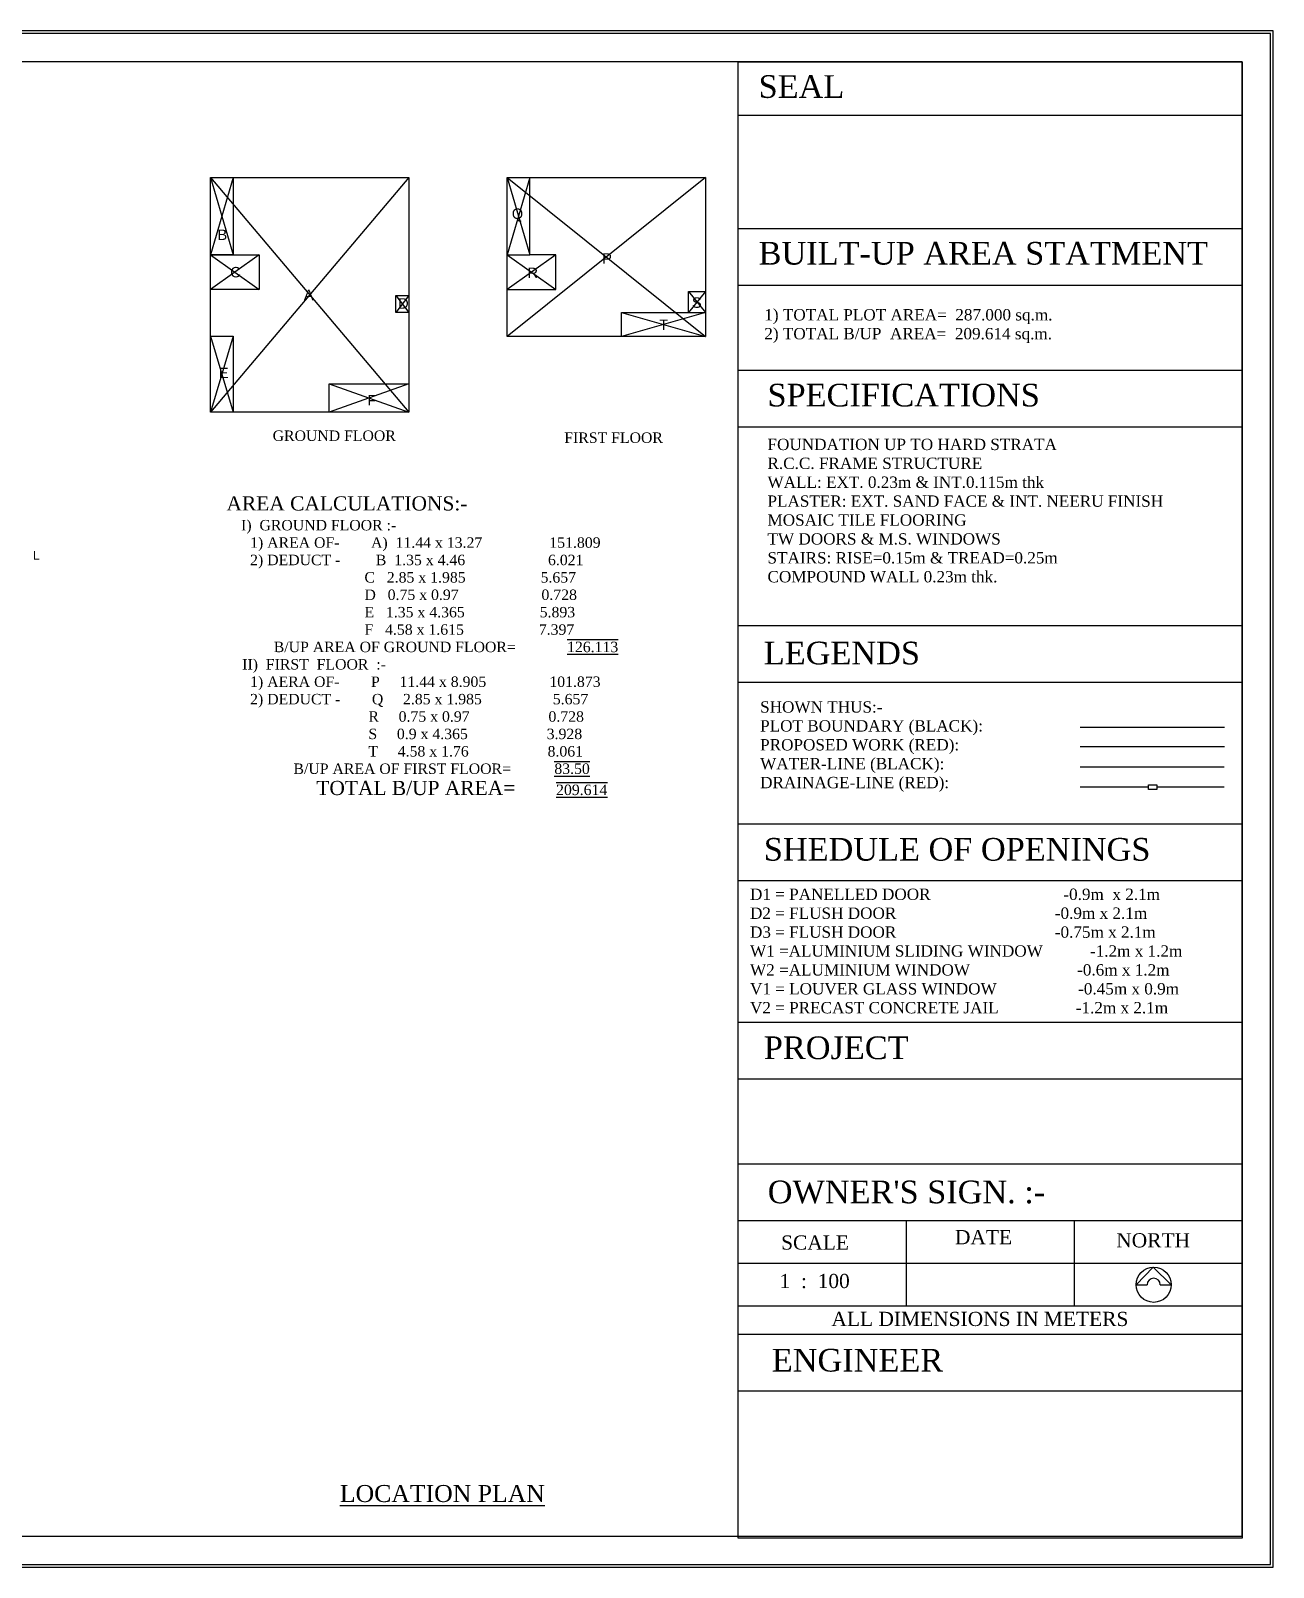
# Model space of a CAD drawing. Header units: inches. Extents: x -5145 to -5044, y 5307 to 5361.
# Drawn here: x -5088 to -5044.2, y 5306.5 to 5360.7 of the extents above; entities that cross this region are included whole.
import ezdxf

# ---------------------------------------------------------------- set-up
doc = ezdxf.new("R2010")
doc.units = ezdxf.units.IN
doc.header["$MEASUREMENT"] = 0
doc.layers.add('Layer1', color=10, linetype='Continuous', lineweight=25)
doc.styles.get("Standard").update_dxf_attribs({"font": 'arial.ttf'})

msp = doc.modelspace()

# ---------------------------------------------------------------- linework, layer by layer
for p, q in [((-5063.086, 5357.727), (-5045.325, 5357.727)), ((-5063.086, 5353.727), (-5045.325, 5353.727)), ((-5063.086, 5351.727), (-5045.325, 5351.727)), ((-5063.086, 5348.727), (-5045.325, 5348.727)), ((-5063.086, 5346.727), (-5045.325, 5346.727)), ((-5063.086, 5339.727), (-5045.325, 5339.727)), ((-5063.086, 5337.727), (-5045.325, 5337.727)), ((-5051.027, 5336.14), (-5045.939, 5336.14)), ((-5063.086, 5332.727), (-5045.325, 5332.727)), ((-5063.086, 5330.727), (-5045.325, 5330.727)), ((-5063.086, 5325.727), (-5045.325, 5325.727)), ((-5063.086, 5323.727), (-5045.325, 5323.727)), ((-5063.086, 5320.727), (-5045.325, 5320.727)), ((-5063.086, 5318.727), (-5045.325, 5318.727)), ((-5057.166, 5318.727), (-5057.166, 5315.727)), ((-5051.246, 5318.727), (-5051.246, 5315.727)), ((-5063.086, 5317.227), (-5045.325, 5317.227)), ((-5063.086, 5315.727), (-5045.325, 5315.727)), ((-5063.086, 5314.727), (-5045.325, 5314.727)), ((-5063.086, 5312.727), (-5045.325, 5312.727))]:
    msp.add_line(p, q)
at = {"lineweight": 25}
msp.add_line((-5051.027, 5334.74), (-5045.954, 5334.74), dxfattribs=at)
at = {"lineweight": -2}
for points in [[(-5044.225, 5360.702), (-5145.5, 5360.702), (-5145.5, 5306.5), (-5044.225, 5306.5)], [(-5044.325, 5360.602), (-5145.4, 5360.602), (-5145.4, 5306.6), (-5044.325, 5306.6)], [(-5045.325, 5359.602), (-5144.4, 5359.602), (-5144.4, 5307.6), (-5045.325, 5307.6)]]:
    msp.add_lwpolyline(points, close=True, dxfattribs=at)
msp.add_lwpolyline([(-5063.086, 5359.602), (-5045.325, 5359.602), (-5045.325, 5307.522), (-5063.086, 5307.522)], close=True)
msp.add_lwpolyline([(-5048.207, 5316.465), (-5047.819, 5316.465), (-5048.46, 5317.084), (-5049.059, 5316.465), (-5048.671, 5316.465)])
msp.add_circle((-5048.439, 5316.465), 0.62)
msp.add_arc((-5048.439, 5316.465), 0.232, 0, 180)
at = {"layer": 'Layer1'}
for p, q in [((-5081.686, 5355.529), (-5080.888, 5352.793)), ((-5080.888, 5355.529), (-5081.686, 5352.793)), ((-5081.686, 5355.529), (-5074.698, 5347.241)), ((-5074.698, 5355.529), (-5081.686, 5347.241)), ((-5070.435, 5355.528), (-5071.232, 5352.792)), ((-5071.232, 5355.528), (-5070.435, 5352.792)), ((-5071.232, 5355.528), (-5064.244, 5349.921)), ((-5064.244, 5355.528), (-5071.232, 5349.921)), ((-5070.435, 5352.792), (-5070.435, 5355.528)), ((-5081.686, 5352.793), (-5079.968, 5351.572)), ((-5079.968, 5352.793), (-5081.686, 5351.572)), ((-5071.232, 5352.792), (-5070.435, 5352.792)), ((-5069.514, 5352.792), (-5071.232, 5351.571)), ((-5071.232, 5352.792), (-5069.517, 5351.571)), ((-5069.514, 5352.792), (-5070.435, 5352.792)), ((-5069.517, 5351.571), (-5069.514, 5352.792)), ((-5074.698, 5351.363), (-5075.152, 5350.762)), ((-5075.152, 5351.363), (-5074.698, 5350.762)), ((-5071.232, 5351.571), (-5069.517, 5351.571)), ((-5064.839, 5350.761), (-5064.839, 5351.504)), ((-5064.839, 5351.504), (-5064.244, 5351.504)), ((-5064.839, 5351.504), (-5064.244, 5350.761)), ((-5064.244, 5351.504), (-5064.839, 5350.761)), ((-5067.195, 5349.921), (-5067.195, 5350.761)), ((-5067.195, 5350.761), (-5064.244, 5350.761)), ((-5067.195, 5350.761), (-5064.244, 5349.921)), ((-5064.244, 5350.761), (-5067.195, 5349.921)), ((-5081.686, 5349.922), (-5080.888, 5349.922)), ((-5080.888, 5349.922), (-5081.686, 5347.241)), ((-5081.686, 5349.922), (-5080.888, 5347.241)), ((-5080.888, 5349.922), (-5080.888, 5347.241)), ((-5077.508, 5348.241), (-5074.698, 5347.241)), ((-5074.698, 5348.241), (-5077.508, 5347.241)), ((-5051.027, 5335.448), (-5045.939, 5335.448))]:
    msp.add_line(p, q, dxfattribs=at)
at = {"layer": 'Layer1', "lineweight": -2}
for p, q in [((-5051.027, 5334.028), (-5048.625, 5334.028)), ((-5048.333, 5334.028), (-5045.954, 5334.028))]:
    msp.add_line(p, q, dxfattribs=at)
at = {"layer": 'Layer1'}
for points in [[(-5081.686, 5355.529), (-5074.698, 5355.529), (-5074.698, 5347.241), (-5081.686, 5347.241), (-5081.686, 5351.572)], [(-5071.232, 5355.528), (-5064.244, 5355.528), (-5064.244, 5349.921), (-5071.232, 5349.921)], [(-5048.333, 5334.101), (-5048.333, 5333.936), (-5048.625, 5333.936), (-5048.625, 5334.101)]]:
    msp.add_lwpolyline(points, close=True, dxfattribs=at)
for points in [[(-5080.891, 5355.529), (-5080.888, 5355.529), (-5080.888, 5352.793), (-5081.686, 5352.793)], [(-5081.686, 5352.793), (-5079.968, 5352.793), (-5079.968, 5351.572), (-5081.686, 5351.572)], [(-5074.698, 5350.762), (-5075.152, 5350.762), (-5075.152, 5351.363), (-5074.698, 5351.363)], [(-5077.508, 5347.241), (-5077.508, 5348.241), (-5074.698, 5348.241), (-5074.698, 5347.241)]]:
    msp.add_lwpolyline(points, dxfattribs=at)

# ---------------------------------------------------------------- texts
at = {"attachment_point": 1}
for s, width, heights, insert, char_height in [('{\\fBatang|b0|i0|c0|p18;SEAL }', 12.42742, [0], (-5062.367, 5359.134), 0.8), ('\\pi3.2121;Q', 6.78317, [0.812], (-5074.279, 5354.431), 0.3681), ('\\pi3.2526;B', 6.78317, [0.812], (-5084.695, 5353.688), 0.3681), ('{\\fBatang|b0|i0|c0|p18;BUILT-UP AREA STATMENT }', 18.07088, [0], (-5062.367, 5353.252), 0.8), ('\\pi3.2511;P', 6.78317, [0.812], (-5071.133, 5352.849), 0.3681), ('\\pi3.2289;C', 6.78317, [0.812], (-5084.221, 5352.369), 0.3681), ('\\pi3.2294;R', 6.78317, [0.812], (-5073.744, 5352.343), 0.3681), ('\\pi3.2197;A', 6.78317, [0.812], (-5081.618, 5351.564), 0.3681), ('\\pi3.2394;D', 6.78317, [0.812], (-5078.314, 5351.266), 0.3681), ('\\pi3.2451;S', 6.78317, [0.812], (-5067.963, 5351.296), 0.3681), ('{\\fBatang|b0|i0|c0|p18;1) TOTAL PLOT AREA=  287.000 sq.m.\\P2) TOTAL B/UP  AREA=  209.614 sq.m.}', 18.07088, [0], (-5062.166, 5350.883), 0.4), ('\\pi3.2457;T', 6.78317, [0.812], (-5069.116, 5350.514), 0.3681), ('\\pi3.2542;E', 6.78317, [0.812], (-5084.652, 5348.815), 0.3681), ('{\\fBatang|b0|i0|c0|p18;SPECIFICATIONS}', 18.07088, [0], (-5062.054, 5348.249), 0.8), ('\\pi3.2674;F', 6.78317, [0.812], (-5079.428, 5347.853), 0.3681), ('\\pi4.1808;{\\fBatang|b0|i0|c0|p18;GROUND FLOOR }', 12.42742, [0], (-5083.679, 5346.6), 0.3681), ('\\pi4.5297;{\\fBatang|b0|i0|c0|p18;FIRST FLOOR }', 12.42742, [0], (-5073.747, 5346.532), 0.3681), ('{\\fBatang|b0|i0|c0|p18;FOUNDATION UP TO HARD STRATA\\PR.C.C. FRAME STRUCTURE\\PWALL: EXT. 0.23m & INT.0.115m thk\\PPLASTER: EXT. SAND FACE & INT. NEERU FINISH\\PMOSAIC TILE FLOORING\\PTW DOORS & M.S. WINDOWS\\PSTAIRS: RISE=0.15m & TREAD=0.25m\\PCOMPOUND WALL 0.23m thk.}', 18.07088, [0], (-5062.054, 5346.31), 0.4), ('\\pi3.2979;L', 6.78317, [0.812], (-5091.244, 5342.348), 0.3), ('{\\fBatang|b0|i0|c0|p18;LEGENDS}', 18.07088, [0], (-5062.183, 5339.15), 0.8), ('{\\fBatang|b0|i0|c0|p18;SHOWN THUS:-\\PPLOT BOUNDARY (BLACK):\\PPROPOSED WORK (RED):\\PWATER-LINE (BLACK):\\PDRAINAGE-LINE (RED):}', 18.07088, [0], (-5062.313, 5337.048), 0.4), ('{\\fBatang|b0|i0|c0|p18;SHEDULE OF OPENINGS}', 18.07088, [0], (-5062.183, 5332.226), 0.8), ('{\\fBatang|b0|i0|c0|p18;D1 = PANELLED DOOR                               -0.9m  x 2.1m\\PD2 = FLUSH DOOR                                     -0.9m x 2.1m                                             \\PD3 = FLUSH DOOR                                     -0.75m x 2.1m                    \\PW1 =ALUMINIUM SLIDING WINDOW           -1.2m x 1.2m                            \\PW2 =ALUMINIUM WINDOW                         -0.6m x 1.2m                                 \\PV1 = LOUVER GLASS WINDOW                   -0.45m x 0.9m                               \\PV2 = PRECAST CONCRETE JAIL                  -1.2m x 2.1m                                   }', 18.07088, [0], (-5062.671, 5330.44), 0.4), ('{\\fBatang|b0|i0|c0|p18;PROJECT}', 18.07088, [0], (-5062.183, 5325.226), 0.8), ("{\\fBatang|b0|i0|c0|p18;OWNER'S SIGN. :-}", 18.07088, [0], (-5062.045, 5320.14), 0.8), ('{\\fBatang|b0|i0|c0|p18;DATE }', 2.40259, [0], (-5055.445, 5318.395), 0.5), ('{\\fBatang|b0|i0|c0|p18;NORTH}', 2.40259, [0], (-5049.76, 5318.284), 0.5), ('{\\fBatang|b0|i0|c0|p18;SCALE}', 2.40259, [0], (-5061.574, 5318.205), 0.5), ('{\\fBatang|b0|i0|c0|p18;1  :  100}', 3.06815, [0], (-5061.629, 5316.848), 0.5), ('{\\fBatang|b0|i0|c0|p18;ALL DIMENSIONS IN METERS}', 11.77538, [0], (-5059.8, 5315.511), 0.5), ('{\\fBatang|b0|i0|c0|p18;ENGINEER}', 18.07088, [0], (-5061.901, 5314.205), 0.8), ('\\pi2.7621;{\\fBatang|b0|i0|c0|p18;\\LLOCATION PLAN}', 12.42742, [0], (-5079.89, 5309.402), 0.6)]:
    msp.add_mtext_dynamic_manual_height_columns(s, width=width, gutter_width=1, heights=heights, dxfattribs=dict(at, insert=insert, char_height=char_height))
note = msp.add_mtext_dynamic_manual_height_columns('{\\fBatang|b0|i0|c0|p18;AREA CALCULATIONS:-\\P  \\H0.7362x; I)  GROUND FLOOR :- \\P      1) AREA OF-        A)  11.44 x 13.27                 151.809\\P      2) DEDUCT -         B  1.35 x 4.46                     6.021\\P                                   C   2.85 x 1.985                   5.657  \\P                                   D   0.75 x 0.97                     0.728  \\P                                   E   1.35 x 4.365                   5.893\\P                                   F   4.58 x 1.615                   7.397\\P            B/UP AREA OF GROUND FLOOR=             \\L\\O126.113\\l\\o                                                \\P    II)  FIRST  FLOOR  :- \\P      1) AERA OF-        P     11.44 x 8.905                101.873\\P      2) DEDUCT -        Q     2.85 x 1.985                  5.657\\P                                    R     0.75 x 0.97                    0.728\\P                                    S     0.9 x 4.365                    3.928\\P                                    T     4.58 x 1.76                    8.061\\P                 B/UP AREA OF FIRST FLOOR=           \\L\\O83.50\\l\\o\\P                \\H1.3583x;     TOTAL B/UP AREA= \\H0.7362x;         \\L\\O209.614\\fArial|b0|i0|c0|p34;\\l\\o\\P\\P}', width=14.70728, gutter_width=1, heights=[12.714, 0], dxfattribs=dict(insert=(-5081.127, 5344.278), char_height=0.5, attachment_point=1))
for column, words in zip(note.columns.linked_columns, ['      ']):
    column.text = words

doc.saveas('drawing.dxf')
